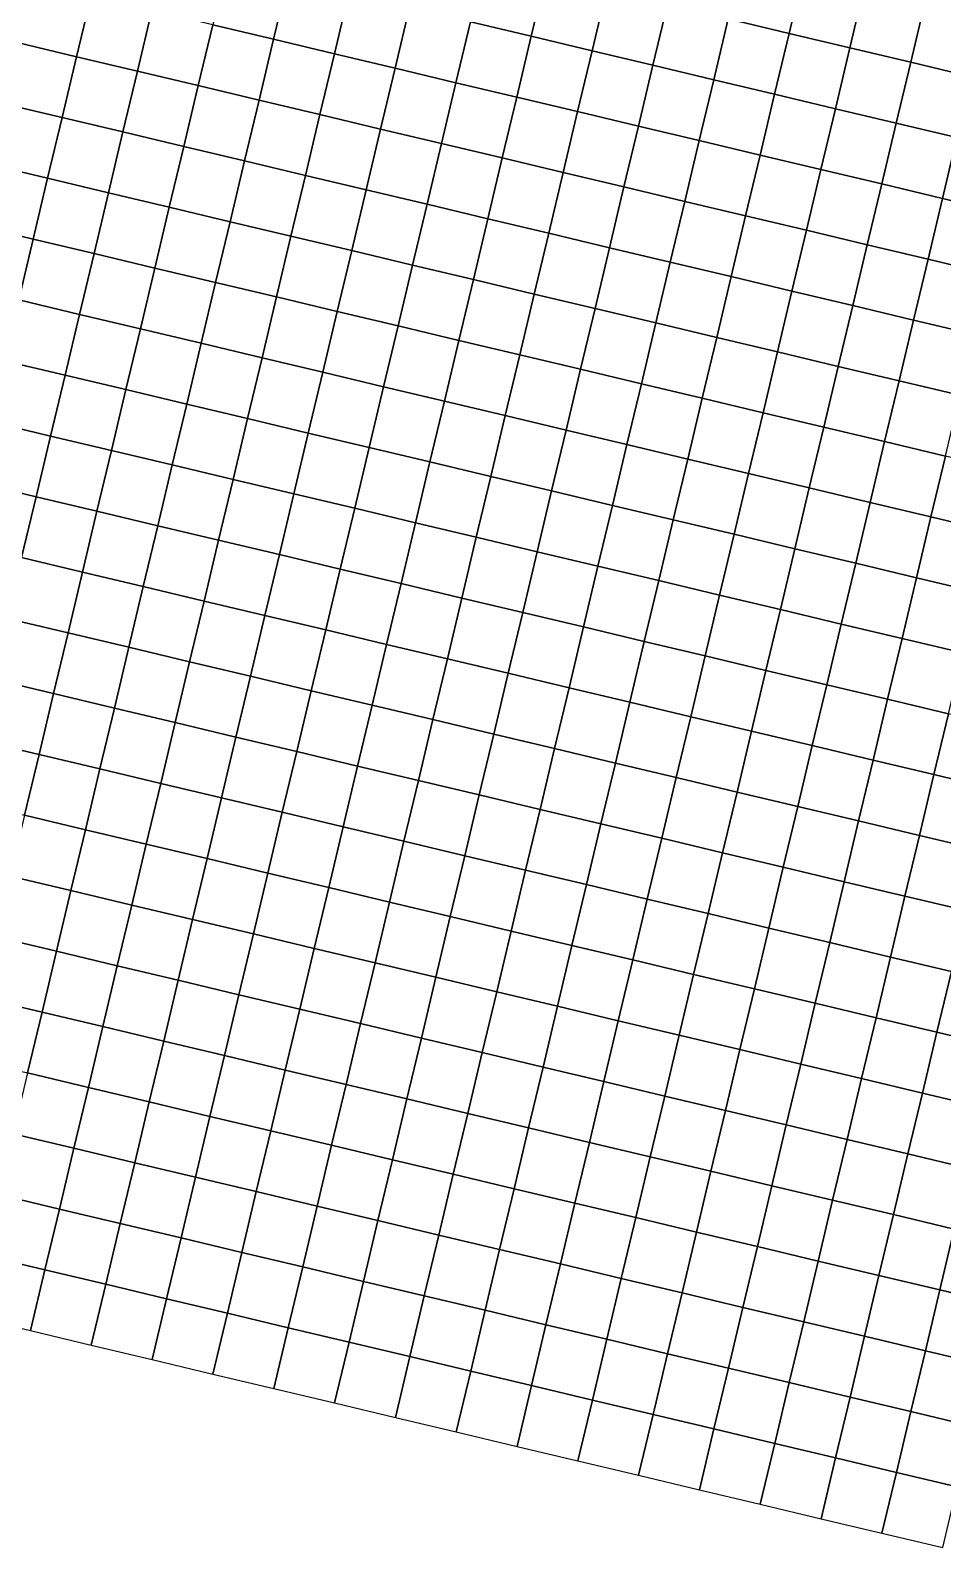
# Model space of a CAD drawing. Header units: metres. Extents: x 0.3 to 9.7, y -5.33 to 3.34.
# Drawn here: x 4.969 to 6.428, y -4.932 to -2.505 of the extents above; entities that cross this region are included whole.
import ezdxf

# ---------------------------------------------------------------- set-up
doc = ezdxf.new("R2010")
doc.units = ezdxf.units.M

msp = doc.modelspace()

# ---------------------------------------------------------------- linework, layer by layer
at = {"layer": 'C2'}
for points in [[(5.2835, -2.3986, -2.9499), (5.2603, -2.4959, -2.9536), (5.3576, -2.5191, -2.9615), (5.3808, -2.4218, -2.9562)], [(5.6958, -2.3939, -2.9415), (5.6726, -2.4912, -2.9326), (5.7699, -2.5143, -2.9421), (5.793, -2.4171, -2.9493)], [(6.108, -2.3892, -2.9864), (6.0849, -2.4865, -2.9654), (6.1822, -2.5096, -2.9644), (6.2053, -2.4124, -2.9852)], [(4.9685, -2.4265, -2.9237), (4.9453, -2.5238, -2.9114), (5.0426, -2.5469, -2.9373), (5.0658, -2.4496, -2.9433)], [(5.3808, -2.4218, -2.9562), (5.3576, -2.5191, -2.9615), (5.4549, -2.5422, -2.9565), (5.4781, -2.4449, -2.9511)], [(5.793, -2.4171, -2.9493), (5.7699, -2.5143, -2.9421), (5.8672, -2.5375, -2.9632), (5.8903, -2.4402, -2.9669)], [(6.2053, -2.4124, -2.9852), (6.1822, -2.5096, -2.9644), (6.2795, -2.5328, -2.9701), (6.3026, -2.4355, -2.9925)], [(5.0658, -2.4496, -2.9433), (5.0426, -2.5469, -2.9373), (5.1399, -2.57, -2.9468), (5.1631, -2.4728, -2.9488)], [(5.4781, -2.4449, -2.9511), (5.4549, -2.5422, -2.9565), (5.5522, -2.5653, -2.9403), (5.5753, -2.4681, -2.9354)], [(5.8903, -2.4402, -2.9669), (5.8672, -2.5375, -2.9632), (5.9645, -2.5606, -2.9703), (5.9876, -2.4634, -2.9725)], [(6.3026, -2.4355, -2.9925), (6.2795, -2.5328, -2.9701), (6.3768, -2.5559, -2.9795), (6.3999, -2.4587, -3.0041)], [(5.1631, -2.4728, -2.9488), (5.1399, -2.57, -2.9468), (5.2372, -2.5932, -2.9536), (5.2603, -2.4959, -2.9536)], [(5.5753, -2.4681, -2.9354), (5.5522, -2.5653, -2.9403), (5.6495, -2.5885, -2.939), (5.6726, -2.4912, -2.9326)], [(5.9876, -2.4634, -2.9725), (5.9645, -2.5606, -2.9703), (6.0618, -2.5838, -2.9632), (6.0849, -2.4865, -2.9654)], [(6.3999, -2.4587, -3.0041), (6.3768, -2.5559, -2.9795), (6.474, -2.5791, -2.9826), (6.4972, -2.4818, -3.0084)], [(5.2603, -2.4959, -2.9536), (5.2372, -2.5932, -2.9536), (5.3345, -2.6163, -2.9612), (5.3576, -2.5191, -2.9615)], [(5.6726, -2.4912, -2.9326), (5.6495, -2.5885, -2.939), (5.7468, -2.6116, -2.9505), (5.7699, -2.5143, -2.9421)], [(6.0849, -2.4865, -2.9654), (6.0618, -2.5838, -2.9632), (6.159, -2.6069, -2.9608), (6.1822, -2.5096, -2.9644)], [(4.9453, -2.5238, -2.9114), (4.9222, -2.621, -2.9037), (5.0195, -2.6442, -2.9364), (5.0426, -2.5469, -2.9373)], [(5.3576, -2.5191, -2.9615), (5.3345, -2.6163, -2.9612), (5.4318, -2.6395, -2.957), (5.4549, -2.5422, -2.9565)], [(5.7699, -2.5143, -2.9421), (5.7468, -2.6116, -2.9505), (5.844, -2.6348, -2.9752), (5.8672, -2.5375, -2.9632)], [(6.1822, -2.5096, -2.9644), (6.159, -2.6069, -2.9608), (6.2563, -2.6301, -2.9637), (6.2795, -2.5328, -2.9701)], [(5.0426, -2.5469, -2.9373), (5.0195, -2.6442, -2.9364), (5.1168, -2.6673, -2.9499), (5.1399, -2.57, -2.9468)], [(5.4549, -2.5422, -2.9565), (5.4318, -2.6395, -2.957), (5.529, -2.6626, -2.9442), (5.5522, -2.5653, -2.9403)], [(5.8672, -2.5375, -2.9632), (5.844, -2.6348, -2.9752), (5.9413, -2.6579, -2.9836), (5.9645, -2.5606, -2.9703)], [(6.2795, -2.5328, -2.9701), (6.2563, -2.6301, -2.9637), (6.3536, -2.6532, -2.9694), (6.3768, -2.5559, -2.9795)], [(5.1399, -2.57, -2.9468), (5.1168, -2.6673, -2.9499), (5.214, -2.6905, -2.9584), (5.2372, -2.5932, -2.9536)], [(5.5522, -2.5653, -2.9403), (5.529, -2.6626, -2.9442), (5.6263, -2.6858, -2.9449), (5.6495, -2.5885, -2.939)], [(5.9645, -2.5606, -2.9703), (5.9413, -2.6579, -2.9836), (6.0386, -2.6811, -2.9747), (6.0618, -2.5838, -2.9632)], [(6.3768, -2.5559, -2.9795), (6.3536, -2.6532, -2.9694), (6.4509, -2.6764, -2.9685), (6.474, -2.5791, -2.9826)], [(5.2372, -2.5932, -2.9536), (5.214, -2.6905, -2.9584), (5.3113, -2.7136, -2.9643), (5.3345, -2.6163, -2.9612)], [(5.6495, -2.5885, -2.939), (5.6263, -2.6858, -2.9449), (5.7236, -2.7089, -2.9573), (5.7468, -2.6116, -2.9505)], [(6.0618, -2.5838, -2.9632), (6.0386, -2.6811, -2.9747), (6.1359, -2.7042, -2.9692), (6.159, -2.6069, -2.9608)], [(4.9222, -2.621, -2.9037), (4.899, -2.7183, -2.9032), (4.9963, -2.7415, -2.9424), (5.0195, -2.6442, -2.9364)], [(5.3345, -2.6163, -2.9612), (5.3113, -2.7136, -2.9643), (5.4086, -2.7368, -2.9612), (5.4318, -2.6395, -2.957)], [(5.7468, -2.6116, -2.9505), (5.7236, -2.7089, -2.9573), (5.8209, -2.7321, -2.982), (5.844, -2.6348, -2.9752)], [(6.159, -2.6069, -2.9608), (6.1359, -2.7042, -2.9692), (6.2332, -2.7274, -2.9676), (6.2563, -2.6301, -2.9637)], [(5.0195, -2.6442, -2.9364), (4.9963, -2.7415, -2.9424), (5.0936, -2.7646, -2.9587), (5.1168, -2.6673, -2.9499)], [(5.4318, -2.6395, -2.957), (5.4086, -2.7368, -2.9612), (5.5059, -2.7599, -2.9526), (5.529, -2.6626, -2.9442)], [(5.844, -2.6348, -2.9752), (5.8209, -2.7321, -2.982), (5.9182, -2.7552, -2.9908), (5.9413, -2.6579, -2.9836)], [(6.2563, -2.6301, -2.9637), (6.2332, -2.7274, -2.9676), (6.3305, -2.7505, -2.968), (6.3536, -2.6532, -2.9694)], [(5.1168, -2.6673, -2.9499), (5.0936, -2.7646, -2.9587), (5.1909, -2.7878, -2.9692), (5.214, -2.6905, -2.9584)], [(5.529, -2.6626, -2.9442), (5.5059, -2.7599, -2.9526), (5.6032, -2.7831, -2.9553), (5.6263, -2.6858, -2.9449)], [(5.9413, -2.6579, -2.9836), (5.9182, -2.7552, -2.9908), (6.0155, -2.7784, -2.9831), (6.0386, -2.6811, -2.9747)], [(6.3536, -2.6532, -2.9694), (6.3305, -2.7505, -2.968), (6.4278, -2.7737, -2.9607), (6.4509, -2.6764, -2.9685)], [(5.214, -2.6905, -2.9584), (5.1909, -2.7878, -2.9692), (5.2882, -2.8109, -2.9726), (5.3113, -2.7136, -2.9643)], [(5.6263, -2.6858, -2.9449), (5.6032, -2.7831, -2.9553), (5.7005, -2.8062, -2.9663), (5.7236, -2.7089, -2.9573)], [(6.0386, -2.6811, -2.9747), (6.0155, -2.7784, -2.9831), (6.1128, -2.8015, -2.9762), (6.1359, -2.7042, -2.9692)], [(6.4509, -2.6764, -2.9685), (6.4278, -2.7737, -2.9607), (6.525, -2.7968, -2.9441), (6.5482, -2.6995, -2.9585)], [(4.899, -2.7183, -2.9032), (4.8759, -2.8156, -2.8958), (4.9732, -2.8388, -2.9395), (4.9963, -2.7415, -2.9424)], [(5.3113, -2.7136, -2.9643), (5.2882, -2.8109, -2.9726), (5.3855, -2.8341, -2.9725), (5.4086, -2.7368, -2.9612)], [(5.7236, -2.7089, -2.9573), (5.7005, -2.8062, -2.9663), (5.7978, -2.8293, -2.9894), (5.8209, -2.7321, -2.982)], [(6.1359, -2.7042, -2.9692), (6.1128, -2.8015, -2.9762), (6.21, -2.8246, -2.9705), (6.2332, -2.7274, -2.9676)], [(4.9963, -2.7415, -2.9424), (4.9732, -2.8388, -2.9395), (5.0705, -2.8619, -2.9603), (5.0936, -2.7646, -2.9587)], [(5.4086, -2.7368, -2.9612), (5.3855, -2.8341, -2.9725), (5.4828, -2.8572, -2.9696), (5.5059, -2.7599, -2.9526)], [(5.8209, -2.7321, -2.982), (5.7978, -2.8293, -2.9894), (5.895, -2.8525, -2.998), (5.9182, -2.7552, -2.9908)], [(6.2332, -2.7274, -2.9676), (6.21, -2.8246, -2.9705), (6.3073, -2.8478, -2.9643), (6.3305, -2.7505, -2.968)], [(5.0936, -2.7646, -2.9587), (5.0705, -2.8619, -2.9603), (5.1678, -2.885, -2.9738), (5.1909, -2.7878, -2.9692)], [(5.5059, -2.7599, -2.9526), (5.4828, -2.8572, -2.9696), (5.58, -2.8803, -2.9727), (5.6032, -2.7831, -2.9553)], [(5.9182, -2.7552, -2.9908), (5.895, -2.8525, -2.998), (5.9923, -2.8756, -2.993), (6.0155, -2.7784, -2.9831)], [(6.3305, -2.7505, -2.968), (6.3073, -2.8478, -2.9643), (6.4046, -2.8709, -2.9525), (6.4278, -2.7737, -2.9607)], [(5.1909, -2.7878, -2.9692), (5.1678, -2.885, -2.9738), (5.265, -2.9082, -2.9771), (5.2882, -2.8109, -2.9726)], [(5.6032, -2.7831, -2.9553), (5.58, -2.8803, -2.9727), (5.6773, -2.9035, -2.9801), (5.7005, -2.8062, -2.9663)], [(6.0155, -2.7784, -2.9831), (5.9923, -2.8756, -2.993), (6.0896, -2.8988, -2.9857), (6.1128, -2.8015, -2.9762)], [(6.4278, -2.7737, -2.9607), (6.4046, -2.8709, -2.9525), (6.5019, -2.8941, -2.933), (6.525, -2.7968, -2.9441)], [(4.8759, -2.8156, -2.8958), (4.8528, -2.9129, -2.883), (4.95, -2.936, -2.9302), (4.9732, -2.8388, -2.9395)], [(5.2882, -2.8109, -2.9726), (5.265, -2.9082, -2.9771), (5.3623, -2.9313, -2.9794), (5.3855, -2.8341, -2.9725)], [(5.7005, -2.8062, -2.9663), (5.6773, -2.9035, -2.9801), (5.7746, -2.9266, -2.9972), (5.7978, -2.8293, -2.9894)], [(6.1128, -2.8015, -2.9762), (6.0896, -2.8988, -2.9857), (6.1869, -2.9219, -2.9768), (6.21, -2.8246, -2.9705)], [(4.9732, -2.8388, -2.9395), (4.95, -2.936, -2.9302), (5.0473, -2.9592, -2.9581), (5.0705, -2.8619, -2.9603)], [(5.3855, -2.8341, -2.9725), (5.3623, -2.9313, -2.9794), (5.4596, -2.9545, -2.9815), (5.4828, -2.8572, -2.9696)], [(5.7978, -2.8293, -2.9894), (5.7746, -2.9266, -2.9972), (5.8719, -2.9498, -3.0026), (5.895, -2.8525, -2.998)], [(6.21, -2.8246, -2.9705), (6.1869, -2.9219, -2.9768), (6.2842, -2.9451, -2.9643), (6.3073, -2.8478, -2.9643)], [(5.0705, -2.8619, -2.9603), (5.0473, -2.9592, -2.9581), (5.1446, -2.9823, -2.9778), (5.1678, -2.885, -2.9738)], [(5.4828, -2.8572, -2.9696), (5.4596, -2.9545, -2.9815), (5.5569, -2.9776, -2.9869), (5.58, -2.8803, -2.9727)], [(5.895, -2.8525, -2.998), (5.8719, -2.9498, -3.0026), (5.9692, -2.9729, -3.0011), (5.9923, -2.8756, -2.993)], [(6.3073, -2.8478, -2.9643), (6.2842, -2.9451, -2.9643), (6.3815, -2.9682, -2.9496), (6.4046, -2.8709, -2.9525)], [(5.1678, -2.885, -2.9738), (5.1446, -2.9823, -2.9778), (5.2419, -3.0055, -2.9829), (5.265, -2.9082, -2.9771)], [(5.58, -2.8803, -2.9727), (5.5569, -2.9776, -2.9869), (5.6542, -3.0008, -2.9939), (5.6773, -2.9035, -2.9801)], [(5.9923, -2.8756, -2.993), (5.9692, -2.9729, -3.0011), (6.0665, -2.9961, -2.9927), (6.0896, -2.8988, -2.9857)], [(6.4046, -2.8709, -2.9525), (6.3815, -2.9682, -2.9496), (6.4787, -2.9914, -2.9283), (6.5019, -2.8941, -2.933)], [(5.265, -2.9082, -2.9771), (5.2419, -3.0055, -2.9829), (5.3392, -3.0286, -2.9887), (5.3623, -2.9313, -2.9794)], [(5.6773, -2.9035, -2.9801), (5.6542, -3.0008, -2.9939), (5.7515, -3.0239, -3.0091), (5.7746, -2.9266, -2.9972)], [(6.0896, -2.8988, -2.9857), (6.0665, -2.9961, -2.9927), (6.1637, -3.0192, -2.9823), (6.1869, -2.9219, -2.9768)], [(4.95, -2.936, -2.9302), (4.9269, -3.0333, -2.9216), (5.0242, -3.0565, -2.952), (5.0473, -2.9592, -2.9581)], [(5.3623, -2.9313, -2.9794), (5.3392, -3.0286, -2.9887), (5.4365, -3.0518, -2.9969), (5.4596, -2.9545, -2.9815)], [(5.7746, -2.9266, -2.9972), (5.7515, -3.0239, -3.0091), (5.8487, -3.0471, -3.0152), (5.8719, -2.9498, -3.0026)], [(6.1869, -2.9219, -2.9768), (6.1637, -3.0192, -2.9823), (6.261, -3.0424, -2.969), (6.2842, -2.9451, -2.9643)], [(5.0473, -2.9592, -2.9581), (5.0242, -3.0565, -2.952), (5.1215, -3.0796, -2.9744), (5.1446, -2.9823, -2.9778)], [(5.4596, -2.9545, -2.9815), (5.4365, -3.0518, -2.9969), (5.5337, -3.0749, -3.005), (5.5569, -2.9776, -2.9869)], [(5.8719, -2.9498, -3.0026), (5.8487, -3.0471, -3.0152), (5.946, -3.0702, -3.0177), (5.9692, -2.9729, -3.0011)], [(6.2842, -2.9451, -2.9643), (6.261, -3.0424, -2.969), (6.3583, -3.0655, -2.9554), (6.3815, -2.9682, -2.9496)], [(5.1446, -2.9823, -2.9778), (5.1215, -3.0796, -2.9744), (5.2187, -3.1028, -2.9806), (5.2419, -3.0055, -2.9829)], [(5.5569, -2.9776, -2.9869), (5.5337, -3.0749, -3.005), (5.631, -3.0981, -3.0156), (5.6542, -3.0008, -2.9939)], [(5.9692, -2.9729, -3.0011), (5.946, -3.0702, -3.0177), (6.0433, -3.0934, -3.01), (6.0665, -2.9961, -2.9927)], [(6.3815, -2.9682, -2.9496), (6.3583, -3.0655, -2.9554), (6.4556, -3.0887, -2.9369), (6.4787, -2.9914, -2.9283)], [(5.2419, -3.0055, -2.9829), (5.2187, -3.1028, -2.9806), (5.316, -3.1259, -2.9901), (5.3392, -3.0286, -2.9887)], [(5.6542, -3.0008, -2.9939), (5.631, -3.0981, -3.0156), (5.7283, -3.1212, -3.0349), (5.7515, -3.0239, -3.0091)], [(6.0665, -2.9961, -2.9927), (6.0433, -3.0934, -3.01), (6.1406, -3.1165, -2.9973), (6.1637, -3.0192, -2.9823)], [(4.9269, -3.0333, -2.9216), (4.9037, -3.1306, -2.9243), (5.001, -3.1538, -2.9547), (5.0242, -3.0565, -2.952)], [(5.3392, -3.0286, -2.9887), (5.316, -3.1259, -2.9901), (5.4133, -3.1491, -3.0042), (5.4365, -3.0518, -2.9969)], [(5.7515, -3.0239, -3.0091), (5.7283, -3.1212, -3.0349), (5.8256, -3.1443, -3.044), (5.8487, -3.0471, -3.0152)], [(6.1637, -3.0192, -2.9823), (6.1406, -3.1165, -2.9973), (6.2379, -3.1396, -2.9773), (6.261, -3.0424, -2.969)], [(5.0242, -3.0565, -2.952), (5.001, -3.1538, -2.9547), (5.0983, -3.1769, -2.9769), (5.1215, -3.0796, -2.9744)], [(5.4365, -3.0518, -2.9969), (5.4133, -3.1491, -3.0042), (5.5106, -3.1722, -3.015), (5.5337, -3.0749, -3.005)], [(5.8487, -3.0471, -3.0152), (5.8256, -3.1443, -3.044), (5.9229, -3.1675, -3.0516), (5.946, -3.0702, -3.0177)], [(6.261, -3.0424, -2.969), (6.2379, -3.1396, -2.9773), (6.3352, -3.1628, -2.9607), (6.3583, -3.0655, -2.9554)], [(5.1215, -3.0796, -2.9744), (5.0983, -3.1769, -2.9769), (5.1956, -3.2, -2.9813), (5.2187, -3.1028, -2.9806)], [(5.5337, -3.0749, -3.005), (5.5106, -3.1722, -3.015), (5.6079, -3.1953, -3.0276), (5.631, -3.0981, -3.0156)], [(5.946, -3.0702, -3.0177), (5.9229, -3.1675, -3.0516), (6.0202, -3.1906, -3.0441), (6.0433, -3.0934, -3.01)], [(6.3583, -3.0655, -2.9554), (6.3352, -3.1628, -2.9607), (6.4325, -3.1859, -2.9417), (6.4556, -3.0887, -2.9369)], [(5.2187, -3.1028, -2.9806), (5.1956, -3.2, -2.9813), (5.2929, -3.2232, -2.992), (5.316, -3.1259, -2.9901)], [(5.631, -3.0981, -3.0156), (5.6079, -3.1953, -3.0276), (5.7052, -3.2185, -3.0469), (5.7283, -3.1212, -3.0349)], [(6.0433, -3.0934, -3.01), (6.0202, -3.1906, -3.0441), (6.1175, -3.2138, -3.029), (6.1406, -3.1165, -2.9973)], [(4.9037, -3.1306, -2.9243), (4.8806, -3.2279, -2.9374), (4.9779, -3.251, -2.9642), (5.001, -3.1538, -2.9547)], [(5.316, -3.1259, -2.9901), (5.2929, -3.2232, -2.992), (5.3902, -3.2463, -3.0102), (5.4133, -3.1491, -3.0042)], [(5.7283, -3.1212, -3.0349), (5.7052, -3.2185, -3.0469), (5.8025, -3.2416, -3.0571), (5.8256, -3.1443, -3.044)], [(6.1406, -3.1165, -2.9973), (6.1175, -3.2138, -3.029), (6.2147, -3.2369, -3.0032), (6.2379, -3.1396, -2.9773)], [(5.001, -3.1538, -2.9547), (4.9779, -3.251, -2.9642), (5.0752, -3.2742, -2.9843), (5.0983, -3.1769, -2.9769)], [(5.4133, -3.1491, -3.0042), (5.3902, -3.2463, -3.0102), (5.4875, -3.2695, -3.0222), (5.5106, -3.1722, -3.015)], [(5.8256, -3.1443, -3.044), (5.8025, -3.2416, -3.0571), (5.8997, -3.2648, -3.0677), (5.9229, -3.1675, -3.0516)], [(6.2379, -3.1396, -2.9773), (6.2147, -3.2369, -3.0032), (6.312, -3.2601, -2.9817), (6.3352, -3.1628, -2.9607)], [(5.0983, -3.1769, -2.9769), (5.0752, -3.2742, -2.9843), (5.1725, -3.2973, -2.9852), (5.1956, -3.2, -2.9813)], [(5.5106, -3.1722, -3.015), (5.4875, -3.2695, -3.0222), (5.5847, -3.2926, -3.0351), (5.6079, -3.1953, -3.0276)], [(5.9229, -3.1675, -3.0516), (5.8997, -3.2648, -3.0677), (5.997, -3.2879, -3.0608), (6.0202, -3.1906, -3.0441)], [(6.3352, -3.1628, -2.9607), (6.312, -3.2601, -2.9817), (6.4093, -3.2832, -2.9575), (6.4325, -3.1859, -2.9417)], [(5.1956, -3.2, -2.9813), (5.1725, -3.2973, -2.9852), (5.2697, -3.3205, -2.9963), (5.2929, -3.2232, -2.992)], [(5.6079, -3.1953, -3.0276), (5.5847, -3.2926, -3.0351), (5.682, -3.3158, -3.0555), (5.7052, -3.2185, -3.0469)], [(6.0202, -3.1906, -3.0441), (5.997, -3.2879, -3.0608), (6.0943, -3.3111, -3.0441), (6.1175, -3.2138, -3.029)], [(6.4325, -3.1859, -2.9417), (6.4093, -3.2832, -2.9575), (6.5066, -3.3064, -2.9445), (6.5297, -3.2091, -2.9336)], [(4.8806, -3.2279, -2.9374), (4.8575, -3.3252, -2.9344), (4.9547, -3.3483, -2.9596), (4.9779, -3.251, -2.9642)], [(5.2929, -3.2232, -2.992), (5.2697, -3.3205, -2.9963), (5.367, -3.3436, -3.0175), (5.3902, -3.2463, -3.0102)], [(5.7052, -3.2185, -3.0469), (5.682, -3.3158, -3.0555), (5.7793, -3.3389, -3.0648), (5.8025, -3.2416, -3.0571)], [(6.1175, -3.2138, -3.029), (6.0943, -3.3111, -3.0441), (6.1916, -3.3342, -3.0149), (6.2147, -3.2369, -3.0032)], [(4.9779, -3.251, -2.9642), (4.9547, -3.3483, -2.9596), (5.052, -3.3715, -2.9787), (5.0752, -3.2742, -2.9843)], [(5.3902, -3.2463, -3.0102), (5.367, -3.3436, -3.0175), (5.4643, -3.3668, -3.0295), (5.4875, -3.2695, -3.0222)], [(5.8025, -3.2416, -3.0571), (5.7793, -3.3389, -3.0648), (5.8766, -3.3621, -3.0771), (5.8997, -3.2648, -3.0677)], [(6.2147, -3.2369, -3.0032), (6.1916, -3.3342, -3.0149), (6.2889, -3.3574, -2.9908), (6.312, -3.2601, -2.9817)], [(5.0752, -3.2742, -2.9843), (5.052, -3.3715, -2.9787), (5.1493, -3.3946, -2.979), (5.1725, -3.2973, -2.9852)], [(5.4875, -3.2695, -3.0222), (5.4643, -3.3668, -3.0295), (5.5616, -3.3899, -3.0402), (5.5847, -3.2926, -3.0351)], [(5.8997, -3.2648, -3.0677), (5.8766, -3.3621, -3.0771), (5.9739, -3.3852, -3.0699), (5.997, -3.2879, -3.0608)], [(6.312, -3.2601, -2.9817), (6.2889, -3.3574, -2.9908), (6.3862, -3.3805, -2.9663), (6.4093, -3.2832, -2.9575)], [(5.1725, -3.2973, -2.9852), (5.1493, -3.3946, -2.979), (5.2466, -3.4178, -2.9904), (5.2697, -3.3205, -2.9963)], [(5.5847, -3.2926, -3.0351), (5.5616, -3.3899, -3.0402), (5.6589, -3.4131, -3.0612), (5.682, -3.3158, -3.0555)], [(5.997, -3.2879, -3.0608), (5.9739, -3.3852, -3.0699), (6.0712, -3.4084, -3.0531), (6.0943, -3.3111, -3.0441)], [(6.4093, -3.2832, -2.9575), (6.3862, -3.3805, -2.9663), (6.4834, -3.4037, -2.952), (6.5066, -3.3064, -2.9445)], [(5.2697, -3.3205, -2.9963), (5.2466, -3.4178, -2.9904), (5.3439, -3.4409, -3.0135), (5.367, -3.3436, -3.0175)], [(5.682, -3.3158, -3.0555), (5.6589, -3.4131, -3.0612), (5.7562, -3.4362, -3.0659), (5.7793, -3.3389, -3.0648)], [(6.0943, -3.3111, -3.0441), (6.0712, -3.4084, -3.0531), (6.1684, -3.4315, -3.0232), (6.1916, -3.3342, -3.0149)], [(4.9547, -3.3483, -2.9596), (4.9316, -3.4456, -2.9404), (5.0289, -3.4688, -2.9595), (5.052, -3.3715, -2.9787)], [(5.367, -3.3436, -3.0175), (5.3439, -3.4409, -3.0135), (5.4412, -3.464, -3.0278), (5.4643, -3.3668, -3.0295)], [(5.7793, -3.3389, -3.0648), (5.7562, -3.4362, -3.0659), (5.8534, -3.4593, -3.0776), (5.8766, -3.3621, -3.0771)], [(6.1916, -3.3342, -3.0149), (6.1684, -3.4315, -3.0232), (6.2657, -3.4546, -2.9984), (6.2889, -3.3574, -2.9908)], [(5.052, -3.3715, -2.9787), (5.0289, -3.4688, -2.9595), (5.1262, -3.4919, -2.9626), (5.1493, -3.3946, -2.979)], [(5.4643, -3.3668, -3.0295), (5.4412, -3.464, -3.0278), (5.5384, -3.4872, -3.0416), (5.5616, -3.3899, -3.0402)], [(5.8766, -3.3621, -3.0771), (5.8534, -3.4593, -3.0776), (5.9507, -3.4825, -3.0687), (5.9739, -3.3852, -3.0699)], [(6.2889, -3.3574, -2.9908), (6.2657, -3.4546, -2.9984), (6.363, -3.4778, -2.972), (6.3862, -3.3805, -2.9663)], [(5.1493, -3.3946, -2.979), (5.1262, -3.4919, -2.9626), (5.2234, -3.515, -2.974), (5.2466, -3.4178, -2.9904)], [(5.5616, -3.3899, -3.0402), (5.5384, -3.4872, -3.0416), (5.6357, -3.5103, -3.066), (5.6589, -3.4131, -3.0612)], [(5.9739, -3.3852, -3.0699), (5.9507, -3.4825, -3.0687), (6.048, -3.5056, -3.0516), (6.0712, -3.4084, -3.0531)], [(6.3862, -3.3805, -2.9663), (6.363, -3.4778, -2.972), (6.4603, -3.5009, -2.9574), (6.4834, -3.4037, -2.952)], [(5.2466, -3.4178, -2.9904), (5.2234, -3.515, -2.974), (5.3207, -3.5382, -2.9978), (5.3439, -3.4409, -3.0135)], [(5.6589, -3.4131, -3.0612), (5.6357, -3.5103, -3.066), (5.733, -3.5335, -3.0717), (5.7562, -3.4362, -3.0659)], [(6.0712, -3.4084, -3.0531), (6.048, -3.5056, -3.0516), (6.1453, -3.5288, -3.0238), (6.1684, -3.4315, -3.0232)], [(4.9316, -3.4456, -2.9404), (4.9084, -3.5429, -2.9274), (5.0057, -3.566, -2.9458), (5.0289, -3.4688, -2.9595)], [(5.3439, -3.4409, -3.0135), (5.3207, -3.5382, -2.9978), (5.418, -3.5613, -3.0172), (5.4412, -3.464, -3.0278)], [(5.7562, -3.4362, -3.0659), (5.733, -3.5335, -3.0717), (5.8303, -3.5566, -3.0842), (5.8534, -3.4593, -3.0776)], [(6.1684, -3.4315, -3.0232), (6.1453, -3.5288, -3.0238), (6.2426, -3.5519, -3.0019), (6.2657, -3.4546, -2.9984)], [(5.0289, -3.4688, -2.9595), (5.0057, -3.566, -2.9458), (5.103, -3.5892, -2.9505), (5.1262, -3.4919, -2.9626)], [(5.4412, -3.464, -3.0278), (5.418, -3.5613, -3.0172), (5.5153, -3.5845, -3.0381), (5.5384, -3.4872, -3.0416)], [(5.8534, -3.4593, -3.0776), (5.8303, -3.5566, -3.0842), (5.9276, -3.5798, -3.0755), (5.9507, -3.4825, -3.0687)], [(6.2657, -3.4546, -2.9984), (6.2426, -3.5519, -3.0019), (6.3399, -3.5751, -2.9736), (6.363, -3.4778, -2.972)], [(5.1262, -3.4919, -2.9626), (5.103, -3.5892, -2.9505), (5.2003, -3.6123, -2.9624), (5.2234, -3.515, -2.974)], [(5.5384, -3.4872, -3.0416), (5.5153, -3.5845, -3.0381), (5.6126, -3.6076, -3.0716), (5.6357, -3.5103, -3.066)], [(5.9507, -3.4825, -3.0687), (5.9276, -3.5798, -3.0755), (6.0249, -3.6029, -3.058), (6.048, -3.5056, -3.0516)], [(6.363, -3.4778, -2.972), (6.3399, -3.5751, -2.9736), (6.4372, -3.5982, -2.9623), (6.4603, -3.5009, -2.9574)], [(5.2234, -3.515, -2.974), (5.2003, -3.6123, -2.9624), (5.2976, -3.6355, -2.9876), (5.3207, -3.5382, -2.9978)], [(5.6357, -3.5103, -3.066), (5.6126, -3.6076, -3.0716), (5.7099, -3.6308, -3.0838), (5.733, -3.5335, -3.0717)], [(6.048, -3.5056, -3.0516), (6.0249, -3.6029, -3.058), (6.1222, -3.6261, -3.031), (6.1453, -3.5288, -3.0238)], [(4.9084, -3.5429, -2.9274), (4.8853, -3.6402, -2.9296), (4.9826, -3.6633, -2.9452), (5.0057, -3.566, -2.9458)], [(5.3207, -3.5382, -2.9978), (5.2976, -3.6355, -2.9876), (5.3949, -3.6586, -3.0098), (5.418, -3.5613, -3.0172)], [(5.733, -3.5335, -3.0717), (5.7099, -3.6308, -3.0838), (5.8072, -3.6539, -3.0982), (5.8303, -3.5566, -3.0842)], [(6.1453, -3.5288, -3.0238), (6.1222, -3.6261, -3.031), (6.2194, -3.6492, -3.0078), (6.2426, -3.5519, -3.0019)], [(5.0057, -3.566, -2.9458), (4.9826, -3.6633, -2.9452), (5.0799, -3.6865, -2.9479), (5.103, -3.5892, -2.9505)], [(5.418, -3.5613, -3.0172), (5.3949, -3.6586, -3.0098), (5.4922, -3.6818, -3.0352), (5.5153, -3.5845, -3.0381)], [(5.8303, -3.5566, -3.0842), (5.8072, -3.6539, -3.0982), (5.9044, -3.6771, -3.0923), (5.9276, -3.5798, -3.0755)], [(6.2426, -3.5519, -3.0019), (6.2194, -3.6492, -3.0078), (6.3167, -3.6724, -2.9762), (6.3399, -3.5751, -2.9736)], [(5.103, -3.5892, -2.9505), (5.0799, -3.6865, -2.9479), (5.1772, -3.7096, -2.9579), (5.2003, -3.6123, -2.9624)], [(5.5153, -3.5845, -3.0381), (5.4922, -3.6818, -3.0352), (5.5894, -3.7049, -3.0736), (5.6126, -3.6076, -3.0716)], [(5.9276, -3.5798, -3.0755), (5.9044, -3.6771, -3.0923), (6.0017, -3.7002, -3.0736), (6.0249, -3.6029, -3.058)], [(6.3399, -3.5751, -2.9736), (6.3167, -3.6724, -2.9762), (6.414, -3.6955, -2.9626), (6.4372, -3.5982, -2.9623)], [(5.2003, -3.6123, -2.9624), (5.1772, -3.7096, -2.9579), (5.2744, -3.7328, -2.9828), (5.2976, -3.6355, -2.9876)], [(5.6126, -3.6076, -3.0716), (5.5894, -3.7049, -3.0736), (5.6867, -3.7281, -3.0898), (5.7099, -3.6308, -3.0838)], [(6.0249, -3.6029, -3.058), (6.0017, -3.7002, -3.0736), (6.099, -3.7234, -3.042), (6.1222, -3.6261, -3.031)], [(6.4372, -3.5982, -2.9623), (6.414, -3.6955, -2.9626), (6.5113, -3.7187, -2.9497), (6.5344, -3.6214, -2.9515)], [(4.8853, -3.6402, -2.9296), (4.8622, -3.7375, -2.9409), (4.9594, -3.7606, -2.9517), (4.9826, -3.6633, -2.9452)], [(5.2976, -3.6355, -2.9876), (5.2744, -3.7328, -2.9828), (5.3717, -3.7559, -3.005), (5.3949, -3.6586, -3.0098)], [(5.7099, -3.6308, -3.0838), (5.6867, -3.7281, -3.0898), (5.784, -3.7512, -3.1054), (5.8072, -3.6539, -3.0982)], [(6.1222, -3.6261, -3.031), (6.099, -3.7234, -3.042), (6.1963, -3.7465, -3.0124), (6.2194, -3.6492, -3.0078)], [(4.9826, -3.6633, -2.9452), (4.9594, -3.7606, -2.9517), (5.0567, -3.7838, -2.9508), (5.0799, -3.6865, -2.9479)], [(5.3949, -3.6586, -3.0098), (5.3717, -3.7559, -3.005), (5.469, -3.779, -3.0304), (5.4922, -3.6818, -3.0352)], [(5.8072, -3.6539, -3.0982), (5.784, -3.7512, -3.1054), (5.8813, -3.7743, -3.1015), (5.9044, -3.6771, -3.0923)], [(6.2194, -3.6492, -3.0078), (6.1963, -3.7465, -3.0124), (6.2936, -3.7696, -2.9721), (6.3167, -3.6724, -2.9762)], [(5.0799, -3.6865, -2.9479), (5.0567, -3.7838, -2.9508), (5.154, -3.8069, -2.9573), (5.1772, -3.7096, -2.9579)], [(5.4922, -3.6818, -3.0352), (5.469, -3.779, -3.0304), (5.5663, -3.8022, -3.0717), (5.5894, -3.7049, -3.0736)], [(5.9044, -3.6771, -3.0923), (5.8813, -3.7743, -3.1015), (5.9786, -3.7975, -3.0836), (6.0017, -3.7002, -3.0736)], [(6.3167, -3.6724, -2.9762), (6.2936, -3.7696, -2.9721), (6.3909, -3.7928, -2.9513), (6.414, -3.6955, -2.9626)], [(5.1772, -3.7096, -2.9579), (5.154, -3.8069, -2.9573), (5.2513, -3.83, -2.9805), (5.2744, -3.7328, -2.9828)], [(5.5894, -3.7049, -3.0736), (5.5663, -3.8022, -3.0717), (5.6636, -3.8253, -3.0888), (5.6867, -3.7281, -3.0898)], [(6.0017, -3.7002, -3.0736), (5.9786, -3.7975, -3.0836), (6.0759, -3.8206, -3.0538), (6.099, -3.7234, -3.042)], [(6.414, -3.6955, -2.9626), (6.3909, -3.7928, -2.9513), (6.4881, -3.8159, -2.9317), (6.5113, -3.7187, -2.9497)], [(5.2744, -3.7328, -2.9828), (5.2513, -3.83, -2.9805), (5.3486, -3.8532, -2.9986), (5.3717, -3.7559, -3.005)], [(5.6867, -3.7281, -3.0898), (5.6636, -3.8253, -3.0888), (5.7609, -3.8485, -3.1049), (5.784, -3.7512, -3.1054)], [(6.099, -3.7234, -3.042), (6.0759, -3.8206, -3.0538), (6.1731, -3.8438, -3.0225), (6.1963, -3.7465, -3.0124)], [(4.9594, -3.7606, -2.9517), (4.9363, -3.8579, -2.9447), (5.0336, -3.881, -2.944), (5.0567, -3.7838, -2.9508)], [(5.3717, -3.7559, -3.005), (5.3486, -3.8532, -2.9986), (5.4459, -3.8763, -3.0199), (5.469, -3.779, -3.0304)], [(5.784, -3.7512, -3.1054), (5.7609, -3.8485, -3.1049), (5.8581, -3.8716, -3.1021), (5.8813, -3.7743, -3.1015)], [(6.1963, -3.7465, -3.0124), (6.1731, -3.8438, -3.0225), (6.2704, -3.8669, -2.9777), (6.2936, -3.7696, -2.9721)], [(5.0567, -3.7838, -2.9508), (5.0336, -3.881, -2.944), (5.1309, -3.9042, -2.949), (5.154, -3.8069, -2.9573)], [(5.469, -3.779, -3.0304), (5.4459, -3.8763, -3.0199), (5.5432, -3.8995, -3.0632), (5.5663, -3.8022, -3.0717)], [(5.8813, -3.7743, -3.1015), (5.8581, -3.8716, -3.1021), (5.9554, -3.8948, -3.0864), (5.9786, -3.7975, -3.0836)], [(6.2936, -3.7696, -2.9721), (6.2704, -3.8669, -2.9777), (6.3677, -3.8901, -2.9519), (6.3909, -3.7928, -2.9513)], [(5.154, -3.8069, -2.9573), (5.1309, -3.9042, -2.949), (5.2282, -3.9273, -2.9704), (5.2513, -3.83, -2.9805)], [(5.5663, -3.8022, -3.0717), (5.5432, -3.8995, -3.0632), (5.6404, -3.9226, -3.0785), (5.6636, -3.8253, -3.0888)], [(5.9786, -3.7975, -3.0836), (5.9554, -3.8948, -3.0864), (6.0527, -3.9179, -3.0603), (6.0759, -3.8206, -3.0538)], [(6.3909, -3.7928, -2.9513), (6.3677, -3.8901, -2.9519), (6.465, -3.9132, -2.9286), (6.4881, -3.8159, -2.9317)], [(5.2513, -3.83, -2.9805), (5.2282, -3.9273, -2.9704), (5.3254, -3.9505, -2.9879), (5.3486, -3.8532, -2.9986)], [(5.6636, -3.8253, -3.0888), (5.6404, -3.9226, -3.0785), (5.7377, -3.9458, -3.0937), (5.7609, -3.8485, -3.1049)], [(6.0759, -3.8206, -3.0538), (6.0527, -3.9179, -3.0603), (6.15, -3.9411, -3.0308), (6.1731, -3.8438, -3.0225)], [(4.9363, -3.8579, -2.9447), (4.9132, -3.9552, -2.9258), (5.0104, -3.9783, -2.9288), (5.0336, -3.881, -2.944)], [(5.3486, -3.8532, -2.9986), (5.3254, -3.9505, -2.9879), (5.4227, -3.9736, -3.0114), (5.4459, -3.8763, -3.0199)], [(5.7609, -3.8485, -3.1049), (5.7377, -3.9458, -3.0937), (5.835, -3.9689, -3.0925), (5.8581, -3.8716, -3.1021)], [(6.1731, -3.8438, -3.0225), (6.15, -3.9411, -3.0308), (6.2473, -3.9642, -2.9836), (6.2704, -3.8669, -2.9777)], [(5.0336, -3.881, -2.944), (5.0104, -3.9783, -2.9288), (5.1077, -4.0015, -2.9336), (5.1309, -3.9042, -2.949)], [(5.4459, -3.8763, -3.0199), (5.4227, -3.9736, -3.0114), (5.52, -3.9968, -3.0571), (5.5432, -3.8995, -3.0632)], [(5.8581, -3.8716, -3.1021), (5.835, -3.9689, -3.0925), (5.9323, -3.9921, -3.0808), (5.9554, -3.8948, -3.0864)], [(6.2704, -3.8669, -2.9777), (6.2473, -3.9642, -2.9836), (6.3446, -3.9874, -2.9568), (6.3677, -3.8901, -2.9519)], [(5.1309, -3.9042, -2.949), (5.1077, -4.0015, -2.9336), (5.205, -4.0246, -2.9522), (5.2282, -3.9273, -2.9704)], [(5.5432, -3.8995, -3.0632), (5.52, -3.9968, -3.0571), (5.6173, -4.0199, -3.0761), (5.6404, -3.9226, -3.0785)], [(5.9554, -3.8948, -3.0864), (5.9323, -3.9921, -3.0808), (6.0296, -4.0152, -3.0604), (6.0527, -3.9179, -3.0603)], [(6.3677, -3.8901, -2.9519), (6.3446, -3.9874, -2.9568), (6.4419, -4.0105, -2.9326), (6.465, -3.9132, -2.9286)], [(5.2282, -3.9273, -2.9704), (5.205, -4.0246, -2.9522), (5.3023, -4.0478, -2.9707), (5.3254, -3.9505, -2.9879)], [(5.6404, -3.9226, -3.0785), (5.6173, -4.0199, -3.0761), (5.7146, -4.0431, -3.0918), (5.7377, -3.9458, -3.0937)], [(6.0527, -3.9179, -3.0603), (6.0296, -4.0152, -3.0604), (6.1269, -4.0384, -3.0379), (6.15, -3.9411, -3.0308)], [(4.9132, -3.9552, -2.9258), (4.89, -4.0525, -2.9148), (4.9873, -4.0756, -2.9201), (5.0104, -3.9783, -2.9288)], [(5.3254, -3.9505, -2.9879), (5.3023, -4.0478, -2.9707), (5.3996, -4.0709, -2.9993), (5.4227, -3.9736, -3.0114)], [(5.7377, -3.9458, -3.0937), (5.7146, -4.0431, -3.0918), (5.8119, -4.0662, -3.0931), (5.835, -3.9689, -3.0925)], [(6.15, -3.9411, -3.0308), (6.1269, -4.0384, -3.0379), (6.2241, -4.0615, -2.9904), (6.2473, -3.9642, -2.9836)], [(5.0104, -3.9783, -2.9288), (4.9873, -4.0756, -2.9201), (5.0846, -4.0987, -2.9249), (5.1077, -4.0015, -2.9336)], [(5.4227, -3.9736, -3.0114), (5.3996, -4.0709, -2.9993), (5.4969, -4.094, -3.0484), (5.52, -3.9968, -3.0571)], [(5.835, -3.9689, -3.0925), (5.8119, -4.0662, -3.0931), (5.9091, -4.0893, -3.0852), (5.9323, -3.9921, -3.0808)], [(6.2473, -3.9642, -2.9836), (6.2241, -4.0615, -2.9904), (6.3214, -4.0846, -2.9673), (6.3446, -3.9874, -2.9568)], [(5.1077, -4.0015, -2.9336), (5.0846, -4.0987, -2.9249), (5.1819, -4.1219, -2.9412), (5.205, -4.0246, -2.9522)], [(5.52, -3.9968, -3.0571), (5.4969, -4.094, -3.0484), (5.5941, -4.1172, -3.0749), (5.6173, -4.0199, -3.0761)], [(5.9323, -3.9921, -3.0808), (5.9091, -4.0893, -3.0852), (6.0064, -4.1125, -3.0679), (6.0296, -4.0152, -3.0604)], [(6.3446, -3.9874, -2.9568), (6.3214, -4.0846, -2.9673), (6.4187, -4.1078, -2.9465), (6.4419, -4.0105, -2.9326)], [(5.205, -4.0246, -2.9522), (5.1819, -4.1219, -2.9412), (5.2791, -4.145, -2.959), (5.3023, -4.0478, -2.9707)], [(5.6173, -4.0199, -3.0761), (5.5941, -4.1172, -3.0749), (5.6914, -4.1403, -3.0921), (5.7146, -4.0431, -3.0918)], [(6.0296, -4.0152, -3.0604), (6.0064, -4.1125, -3.0679), (6.1037, -4.1356, -3.0467), (6.1269, -4.0384, -3.0379)], [(6.4419, -4.0105, -2.9326), (6.4187, -4.1078, -2.9465), (6.516, -4.1309, -2.918), (6.5391, -4.0337, -2.902)], [(4.89, -4.0525, -2.9148), (4.8669, -4.1497, -2.916), (4.9641, -4.1729, -2.9199), (4.9873, -4.0756, -2.9201)], [(5.3023, -4.0478, -2.9707), (5.2791, -4.145, -2.959), (5.3764, -4.1682, -2.989), (5.3996, -4.0709, -2.9993)], [(5.7146, -4.0431, -3.0918), (5.6914, -4.1403, -3.0921), (5.7887, -4.1635, -3.0973), (5.8119, -4.0662, -3.0931)], [(6.1269, -4.0384, -3.0379), (6.1037, -4.1356, -3.0467), (6.201, -4.1588, -2.9994), (6.2241, -4.0615, -2.9904)], [(4.9873, -4.0756, -2.9201), (4.9641, -4.1729, -2.9199), (5.0614, -4.196, -2.9226), (5.0846, -4.0987, -2.9249)], [(5.3996, -4.0709, -2.9993), (5.3764, -4.1682, -2.989), (5.4737, -4.1913, -3.0376), (5.4969, -4.094, -3.0484)], [(5.8119, -4.0662, -3.0931), (5.7887, -4.1635, -3.0973), (5.886, -4.1866, -3.0933), (5.9091, -4.0893, -3.0852)], [(6.2241, -4.0615, -2.9904), (6.201, -4.1588, -2.9994), (6.2983, -4.1819, -2.9741), (6.3214, -4.0846, -2.9673)], [(5.0846, -4.0987, -2.9249), (5.0614, -4.196, -2.9226), (5.1587, -4.2192, -2.9357), (5.1819, -4.1219, -2.9412)], [(5.4969, -4.094, -3.0484), (5.4737, -4.1913, -3.0376), (5.571, -4.2145, -3.0665), (5.5941, -4.1172, -3.0749)], [(5.9091, -4.0893, -3.0852), (5.886, -4.1866, -3.0933), (5.9833, -4.2098, -3.0783), (6.0064, -4.1125, -3.0679)], [(6.3214, -4.0846, -2.9673), (6.2983, -4.1819, -2.9741), (6.3956, -4.2051, -2.9515), (6.4187, -4.1078, -2.9465)], [(5.1819, -4.1219, -2.9412), (5.1587, -4.2192, -2.9357), (5.256, -4.2423, -2.9514), (5.2791, -4.145, -2.959)], [(5.5941, -4.1172, -3.0749), (5.571, -4.2145, -3.0665), (5.6683, -4.2376, -3.0826), (5.6914, -4.1403, -3.0921)], [(6.0064, -4.1125, -3.0679), (5.9833, -4.2098, -3.0783), (6.0806, -4.2329, -3.0549), (6.1037, -4.1356, -3.0467)], [(6.4187, -4.1078, -2.9465), (6.3956, -4.2051, -2.9515), (6.4928, -4.2282, -2.9182), (6.516, -4.1309, -2.918)], [(5.2791, -4.145, -2.959), (5.256, -4.2423, -2.9514), (5.3533, -4.2655, -2.9786), (5.3764, -4.1682, -2.989)], [(5.6914, -4.1403, -3.0921), (5.6683, -4.2376, -3.0826), (5.7656, -4.2608, -3.0891), (5.7887, -4.1635, -3.0973)], [(6.1037, -4.1356, -3.0467), (6.0806, -4.2329, -3.0549), (6.1779, -4.2561, -3.0078), (6.201, -4.1588, -2.9994)], [(4.9641, -4.1729, -2.9199), (4.941, -4.2702, -2.9258), (5.0383, -4.2933, -2.9257), (5.0614, -4.196, -2.9226)], [(5.3764, -4.1682, -2.989), (5.3533, -4.2655, -2.9786), (5.4506, -4.2886, -3.0229), (5.4737, -4.1913, -3.0376)], [(5.7887, -4.1635, -3.0973), (5.7656, -4.2608, -3.0891), (5.8629, -4.2839, -3.0881), (5.886, -4.1866, -3.0933)], [(6.201, -4.1588, -2.9994), (6.1779, -4.2561, -3.0078), (6.2751, -4.2792, -2.977), (6.2983, -4.1819, -2.9741)], [(5.0614, -4.196, -2.9226), (5.0383, -4.2933, -2.9257), (5.1356, -4.3165, -2.935), (5.1587, -4.2192, -2.9357)], [(5.4737, -4.1913, -3.0376), (5.4506, -4.2886, -3.0229), (5.5479, -4.3118, -3.0494), (5.571, -4.2145, -3.0665)], [(5.886, -4.1866, -3.0933), (5.8629, -4.2839, -3.0881), (5.9601, -4.3071, -3.0766), (5.9833, -4.2098, -3.0783)], [(6.2983, -4.1819, -2.9741), (6.2751, -4.2792, -2.977), (6.3724, -4.3024, -2.9488), (6.3956, -4.2051, -2.9515)], [(5.1587, -4.2192, -2.9357), (5.1356, -4.3165, -2.935), (5.2329, -4.3396, -2.9461), (5.256, -4.2423, -2.9514)], [(5.571, -4.2145, -3.0665), (5.5479, -4.3118, -3.0494), (5.6451, -4.3349, -3.0627), (5.6683, -4.2376, -3.0826)], [(5.9833, -4.2098, -3.0783), (5.9601, -4.3071, -3.0766), (6.0574, -4.3302, -3.054), (6.0806, -4.2329, -3.0549)], [(6.3956, -4.2051, -2.9515), (6.3724, -4.3024, -2.9488), (6.4697, -4.3255, -2.9118), (6.4928, -4.2282, -2.9182)], [(5.256, -4.2423, -2.9514), (5.2329, -4.3396, -2.9461), (5.3301, -4.3628, -2.9678), (5.3533, -4.2655, -2.9786)], [(5.6683, -4.2376, -3.0826), (5.6451, -4.3349, -3.0627), (5.7424, -4.3581, -3.0682), (5.7656, -4.2608, -3.0891)], [(6.0806, -4.2329, -3.0549), (6.0574, -4.3302, -3.054), (6.1547, -4.3534, -3.0101), (6.1779, -4.2561, -3.0078)], [(4.941, -4.2702, -2.9258), (4.9179, -4.3675, -2.929), (5.0151, -4.3906, -2.9281), (5.0383, -4.2933, -2.9257)], [(5.3533, -4.2655, -2.9786), (5.3301, -4.3628, -2.9678), (5.4274, -4.3859, -3.0046), (5.4506, -4.2886, -3.0229)], [(5.7656, -4.2608, -3.0891), (5.7424, -4.3581, -3.0682), (5.8397, -4.3812, -3.0694), (5.8629, -4.2839, -3.0881)], [(6.1779, -4.2561, -3.0078), (6.1547, -4.3534, -3.0101), (6.252, -4.3765, -2.979), (6.2751, -4.2792, -2.977)], [(5.0383, -4.2933, -2.9257), (5.0151, -4.3906, -2.9281), (5.1124, -4.4137, -2.935), (5.1356, -4.3165, -2.935)], [(5.4506, -4.2886, -3.0229), (5.4274, -4.3859, -3.0046), (5.5247, -4.409, -3.0256), (5.5479, -4.3118, -3.0494)], [(5.8629, -4.2839, -3.0881), (5.8397, -4.3812, -3.0694), (5.937, -4.4043, -3.0608), (5.9601, -4.3071, -3.0766)], [(6.2751, -4.2792, -2.977), (6.252, -4.3765, -2.979), (6.3493, -4.3996, -2.9502), (6.3724, -4.3024, -2.9488)], [(5.1356, -4.3165, -2.935), (5.1124, -4.4137, -2.935), (5.2097, -4.4369, -2.9431), (5.2329, -4.3396, -2.9461)], [(5.5479, -4.3118, -3.0494), (5.5247, -4.409, -3.0256), (5.622, -4.4322, -3.0344), (5.6451, -4.3349, -3.0627)], [(5.9601, -4.3071, -3.0766), (5.937, -4.4043, -3.0608), (6.0343, -4.4275, -3.0419), (6.0574, -4.3302, -3.054)], [(6.3724, -4.3024, -2.9488), (6.3493, -4.3996, -2.9502), (6.4466, -4.4228, -2.913), (6.4697, -4.3255, -2.9118)], [(5.2329, -4.3396, -2.9461), (5.2097, -4.4369, -2.9431), (5.307, -4.46, -2.9609), (5.3301, -4.3628, -2.9678)], [(5.6451, -4.3349, -3.0627), (5.622, -4.4322, -3.0344), (5.7193, -4.4553, -3.0378), (5.7424, -4.3581, -3.0682)], [(6.0574, -4.3302, -3.054), (6.0343, -4.4275, -3.0419), (6.1316, -4.4506, -3.0046), (6.1547, -4.3534, -3.0101)], [(4.9179, -4.3675, -2.929), (4.8947, -4.4647, -2.9284), (4.992, -4.4879, -2.9281), (5.0151, -4.3906, -2.9281)], [(5.3301, -4.3628, -2.9678), (5.307, -4.46, -2.9609), (5.4043, -4.4832, -2.9907), (5.4274, -4.3859, -3.0046)], [(5.7424, -4.3581, -3.0682), (5.7193, -4.4553, -3.0378), (5.8166, -4.4785, -3.0395), (5.8397, -4.3812, -3.0694)], [(6.1547, -4.3534, -3.0101), (6.1316, -4.4506, -3.0046), (6.2288, -4.4738, -2.978), (6.252, -4.3765, -2.979)], [(5.0151, -4.3906, -2.9281), (4.992, -4.4879, -2.9281), (5.0893, -4.511, -2.9328), (5.1124, -4.4137, -2.935)], [(5.4274, -4.3859, -3.0046), (5.4043, -4.4832, -2.9907), (5.5016, -4.5063, -3.0073), (5.5247, -4.409, -3.0256)], [(5.8397, -4.3812, -3.0694), (5.8166, -4.4785, -3.0395), (5.9138, -4.5016, -3.0338), (5.937, -4.4043, -3.0608)], [(6.252, -4.3765, -2.979), (6.2288, -4.4738, -2.978), (6.3261, -4.4969, -2.9533), (6.3493, -4.3996, -2.9502)], [(5.1124, -4.4137, -2.935), (5.0893, -4.511, -2.9328), (5.1866, -4.5342, -2.9415), (5.2097, -4.4369, -2.9431)], [(5.5247, -4.409, -3.0256), (5.5016, -4.5063, -3.0073), (5.5988, -4.5295, -3.0124), (5.622, -4.4322, -3.0344)], [(5.937, -4.4043, -3.0608), (5.9138, -4.5016, -3.0338), (6.0111, -4.5248, -3.0194), (6.0343, -4.4275, -3.0419)], [(6.3493, -4.3996, -2.9502), (6.3261, -4.4969, -2.9533), (6.4234, -4.5201, -2.9213), (6.4466, -4.4228, -2.913)], [(5.2097, -4.4369, -2.9431), (5.1866, -4.5342, -2.9415), (5.2838, -4.5573, -2.9593), (5.307, -4.46, -2.9609)], [(5.622, -4.4322, -3.0344), (5.5988, -4.5295, -3.0124), (5.6961, -4.5526, -3.0136), (5.7193, -4.4553, -3.0378)], [(6.0343, -4.4275, -3.0419), (6.0111, -4.5248, -3.0194), (6.1084, -4.5479, -2.9902), (6.1316, -4.4506, -3.0046)], [(6.4466, -4.4228, -2.913), (6.4234, -4.5201, -2.9213), (6.5207, -4.5432, -2.899), (6.5438, -4.4459, -2.889)], [(4.8947, -4.4647, -2.9284), (4.8716, -4.562, -2.932), (4.9688, -4.5852, -2.9307), (4.992, -4.4879, -2.9281)], [(5.307, -4.46, -2.9609), (5.2838, -4.5573, -2.9593), (5.3811, -4.5805, -2.9817), (5.4043, -4.4832, -2.9907)], [(5.7193, -4.4553, -3.0378), (5.6961, -4.5526, -3.0136), (5.7934, -4.5758, -3.0148), (5.8166, -4.4785, -3.0395)], [(6.1316, -4.4506, -3.0046), (6.1084, -4.5479, -2.9902), (6.2057, -4.5711, -2.9715), (6.2288, -4.4738, -2.978)], [(4.992, -4.4879, -2.9281), (4.9688, -4.5852, -2.9307), (5.0661, -4.6083, -2.9333), (5.0893, -4.511, -2.9328)], [(5.4043, -4.4832, -2.9907), (5.3811, -4.5805, -2.9817), (5.4784, -4.6036, -2.9968), (5.5016, -4.5063, -3.0073)], [(5.8166, -4.4785, -3.0395), (5.7934, -4.5758, -3.0148), (5.8907, -4.5989, -3.01), (5.9138, -4.5016, -3.0338)], [(6.2288, -4.4738, -2.978), (6.2057, -4.5711, -2.9715), (6.303, -4.5942, -2.9546), (6.3261, -4.4969, -2.9533)], [(5.0893, -4.511, -2.9328), (5.0661, -4.6083, -2.9333), (5.1634, -4.6315, -2.9394), (5.1866, -4.5342, -2.9415)], [(5.5016, -4.5063, -3.0073), (5.4784, -4.6036, -2.9968), (5.5757, -4.6268, -2.9996), (5.5988, -4.5295, -3.0124)], [(5.9138, -4.5016, -3.0338), (5.8907, -4.5989, -3.01), (5.988, -4.6221, -2.9973), (6.0111, -4.5248, -3.0194)], [(6.3261, -4.4969, -2.9533), (6.303, -4.5942, -2.9546), (6.4003, -4.6174, -2.9308), (6.4234, -4.5201, -2.9213)], [(5.1866, -4.5342, -2.9415), (5.1634, -4.6315, -2.9394), (5.2607, -4.6546, -2.9523), (5.2838, -4.5573, -2.9593)], [(5.5988, -4.5295, -3.0124), (5.5757, -4.6268, -2.9996), (5.673, -4.6499, -2.9989), (5.6961, -4.5526, -3.0136)], [(6.0111, -4.5248, -3.0194), (5.988, -4.6221, -2.9973), (6.0853, -4.6452, -2.9743), (6.1084, -4.5479, -2.9902)], [(6.4234, -4.5201, -2.9213), (6.4003, -4.6174, -2.9308), (6.4976, -4.6405, -2.9141), (6.5207, -4.5432, -2.899)], [(5.2838, -4.5573, -2.9593), (5.2607, -4.6546, -2.9523), (5.358, -4.6778, -2.9668), (5.3811, -4.5805, -2.9817)], [(5.6961, -4.5526, -3.0136), (5.673, -4.6499, -2.9989), (5.7703, -4.6731, -2.9981), (5.7934, -4.5758, -3.0148)], [(6.1084, -4.5479, -2.9902), (6.0853, -4.6452, -2.9743), (6.1826, -4.6684, -2.9607), (6.2057, -4.5711, -2.9715)], [(5.3811, -4.5805, -2.9817), (5.358, -4.6778, -2.9668), (5.4553, -4.7009, -2.9766), (5.4784, -4.6036, -2.9968)], [(5.7934, -4.5758, -3.0148), (5.7703, -4.6731, -2.9981), (5.8676, -4.6962, -2.9911), (5.8907, -4.5989, -3.01)], [(6.2057, -4.5711, -2.9715), (6.1826, -4.6684, -2.9607), (6.2798, -4.6915, -2.9491), (6.303, -4.5942, -2.9546)], [(5.4784, -4.6036, -2.9968), (5.4553, -4.7009, -2.9766), (5.5526, -4.724, -2.9767), (5.5757, -4.6268, -2.9996)], [(5.8907, -4.5989, -3.01), (5.8676, -4.6962, -2.9911), (5.9648, -4.7193, -2.9756), (5.988, -4.6221, -2.9973)], [(6.303, -4.5942, -2.9546), (6.2798, -4.6915, -2.9491), (6.3771, -4.7146, -2.933), (6.4003, -4.6174, -2.9308)], [(5.5757, -4.6268, -2.9996), (5.5526, -4.724, -2.9767), (5.6498, -4.7472, -2.9742), (5.673, -4.6499, -2.9989)], [(5.988, -4.6221, -2.9973), (5.9648, -4.7193, -2.9756), (6.0621, -4.7425, -2.958), (6.0853, -4.6452, -2.9743)], [(6.4003, -4.6174, -2.9308), (6.3771, -4.7146, -2.933), (6.4744, -4.7378, -2.9219), (6.4976, -4.6405, -2.9141)], [(5.673, -4.6499, -2.9989), (5.6498, -4.7472, -2.9742), (5.7471, -4.7703, -2.9719), (5.7703, -4.6731, -2.9981)], [(6.0853, -4.6452, -2.9743), (6.0621, -4.7425, -2.958), (6.1594, -4.7656, -2.9443), (6.1826, -4.6684, -2.9607)], [(5.7703, -4.6731, -2.9981), (5.7471, -4.7703, -2.9719), (5.8444, -4.7935, -2.9651), (5.8676, -4.6962, -2.9911)], [(6.1826, -4.6684, -2.9607), (6.1594, -4.7656, -2.9443), (6.2567, -4.7888, -2.9339), (6.2798, -4.6915, -2.9491)], [(5.8676, -4.6962, -2.9911), (5.8444, -4.7935, -2.9651), (5.9417, -4.8166, -2.9522), (5.9648, -4.7193, -2.9756)], [(6.2798, -4.6915, -2.9491), (6.2567, -4.7888, -2.9339), (6.354, -4.8119, -2.9203), (6.3771, -4.7146, -2.933)], [(5.9648, -4.7193, -2.9756), (5.9417, -4.8166, -2.9522), (6.039, -4.8398, -2.9408), (6.0621, -4.7425, -2.958)], [(6.3771, -4.7146, -2.933), (6.354, -4.8119, -2.9203), (6.4513, -4.8351, -2.9134), (6.4744, -4.7378, -2.9219)], [(6.0621, -4.7425, -2.958), (6.039, -4.8398, -2.9408), (6.1363, -4.8629, -2.9326), (6.1594, -4.7656, -2.9443)], [(6.1594, -4.7656, -2.9443), (6.1363, -4.8629, -2.9326), (6.2335, -4.8861, -2.9273), (6.2567, -4.7888, -2.9339)], [(6.2567, -4.7888, -2.9339), (6.2335, -4.8861, -2.9273), (6.3308, -4.9092, -2.9224), (6.354, -4.8119, -2.9203)], [(6.354, -4.8119, -2.9203), (6.3308, -4.9092, -2.9224), (6.4281, -4.9324, -2.9223), (6.4513, -4.8351, -2.9134)]]:
    msp.add_3dface(points, dxfattribs=at)

doc.saveas('drawing.dxf')
